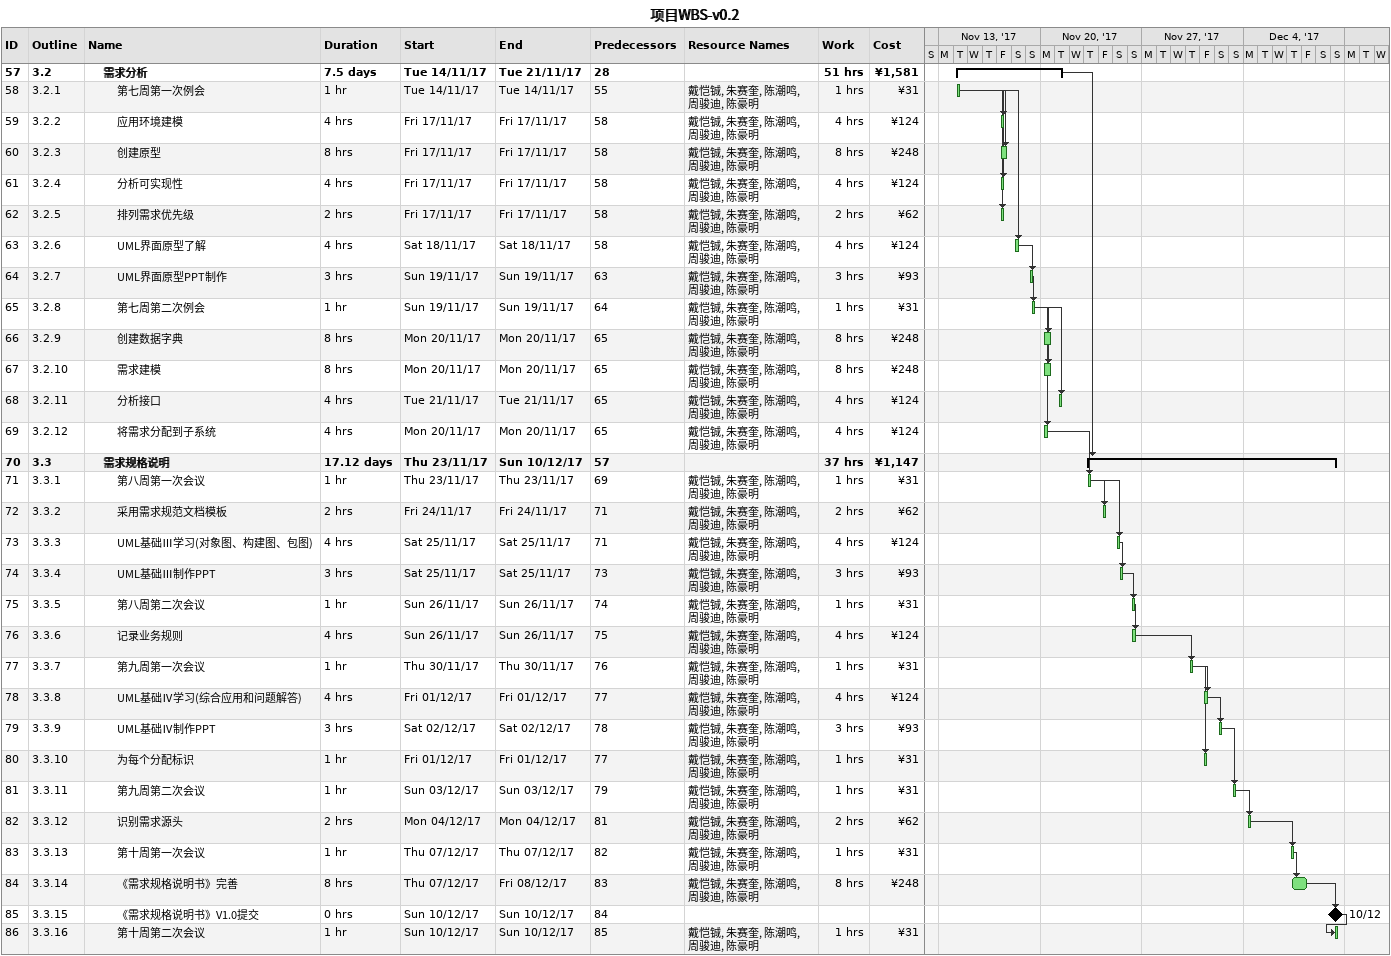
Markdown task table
项目WBS-v0.2

| ID | WBS | Task | Duration | Start | Finish | Predecessors | Resources | Work (h) | Cost (¥) |
|---|---|---|---|---|---|---|---|---|---|
| 57 | 3.2 | **需求分析** | 7.5d | 2017-11-14 | 2017-11-21 | 28 |  | 51 | 1581 |
| 58 | 3.2.1 | 第七周第一次例会 | 1h | 2017-11-14 | 2017-11-14 | 55 | 戴恺铖, 朱赛奎, 陈潮鸣, 周骏迪, 陈豪明 | 1 | 31 |
| 59 | 3.2.2 | 应用环境建模 | 4h | 2017-11-17 | 2017-11-17 | 58 | 戴恺铖, 朱赛奎, 陈潮鸣, 周骏迪, 陈豪明 | 4 | 124 |
| 60 | 3.2.3 | 创建原型 | 8h | 2017-11-17 | 2017-11-17 | 58 | 戴恺铖, 朱赛奎, 陈潮鸣, 周骏迪, 陈豪明 | 8 | 248 |
| 61 | 3.2.4 | 分析可实现性 | 4h | 2017-11-17 | 2017-11-17 | 58 | 戴恺铖, 朱赛奎, 陈潮鸣, 周骏迪, 陈豪明 | 4 | 124 |
| 62 | 3.2.5 | 排列需求优先级 | 2h | 2017-11-17 | 2017-11-17 | 58 | 戴恺铖, 朱赛奎, 陈潮鸣, 周骏迪, 陈豪明 | 2 | 62 |
| 63 | 3.2.6 | UML界面原型了解 | 4h | 2017-11-18 | 2017-11-18 | 58 | 戴恺铖, 朱赛奎, 陈潮鸣, 周骏迪, 陈豪明 | 4 | 124 |
| 64 | 3.2.7 | UML界面原型PPT制作 | 3h | 2017-11-19 | 2017-11-19 | 63 | 戴恺铖, 朱赛奎, 陈潮鸣, 周骏迪, 陈豪明 | 3 | 93 |
| 65 | 3.2.8 | 第七周第二次例会 | 1h | 2017-11-19 | 2017-11-19 | 64 | 戴恺铖, 朱赛奎, 陈潮鸣, 周骏迪, 陈豪明 | 1 | 31 |
| 66 | 3.2.9 | 创建数据字典 | 8h | 2017-11-20 | 2017-11-20 | 65 | 戴恺铖, 朱赛奎, 陈潮鸣, 周骏迪, 陈豪明 | 8 | 248 |
| 67 | 3.2.10 | 需求建模 | 8h | 2017-11-20 | 2017-11-20 | 65 | 戴恺铖, 朱赛奎, 陈潮鸣, 周骏迪, 陈豪明 | 8 | 248 |
| 68 | 3.2.11 | 分析接口 | 4h | 2017-11-21 | 2017-11-21 | 65 | 戴恺铖, 朱赛奎, 陈潮鸣, 周骏迪, 陈豪明 | 4 | 124 |
| 69 | 3.2.12 | 将需求分配到子系统 | 4h | 2017-11-20 | 2017-11-20 | 65 | 戴恺铖, 朱赛奎, 陈潮鸣, 周骏迪, 陈豪明 | 4 | 124 |
| 70 | 3.3 | **需求规格说明** | 17.12d | 2017-11-23 | 2017-12-10 | 57 |  | 37 | 1147 |
| 71 | 3.3.1 | 第八周第一次会议 | 1h | 2017-11-23 | 2017-11-23 | 69 | 戴恺铖, 朱赛奎, 陈潮鸣, 周骏迪, 陈豪明 | 1 | 31 |
| 72 | 3.3.2 | 采用需求规范文档模板 | 2h | 2017-11-24 | 2017-11-24 | 71 | 戴恺铖, 朱赛奎, 陈潮鸣, 周骏迪, 陈豪明 | 2 | 62 |
| 73 | 3.3.3 | UML基础Ⅲ学习(对象图、构建图、包图) | 4h | 2017-11-25 | 2017-11-25 | 71 | 戴恺铖, 朱赛奎, 陈潮鸣, 周骏迪, 陈豪明 | 4 | 124 |
| 74 | 3.3.4 | UML基础Ⅲ制作PPT | 3h | 2017-11-25 | 2017-11-25 | 73 | 戴恺铖, 朱赛奎, 陈潮鸣, 周骏迪, 陈豪明 | 3 | 93 |
| 75 | 3.3.5 | 第八周第二次会议 | 1h | 2017-11-26 | 2017-11-26 | 74 | 戴恺铖, 朱赛奎, 陈潮鸣, 周骏迪, 陈豪明 | 1 | 31 |
| 76 | 3.3.6 | 记录业务规则 | 4h | 2017-11-26 | 2017-11-26 | 75 | 戴恺铖, 朱赛奎, 陈潮鸣, 周骏迪, 陈豪明 | 4 | 124 |
| 77 | 3.3.7 | 第九周第一次会议 | 1h | 2017-11-30 | 2017-11-30 | 76 | 戴恺铖, 朱赛奎, 陈潮鸣, 周骏迪, 陈豪明 | 1 | 31 |
| 78 | 3.3.8 | UML基础Ⅳ学习(综合应用和问题解答) | 4h | 2017-12-01 | 2017-12-01 | 77 | 戴恺铖, 朱赛奎, 陈潮鸣, 周骏迪, 陈豪明 | 4 | 124 |
| 79 | 3.3.9 | UML基础Ⅳ制作PPT | 3h | 2017-12-02 | 2017-12-02 | 78 | 戴恺铖, 朱赛奎, 陈潮鸣, 周骏迪, 陈豪明 | 3 | 93 |
| 80 | 3.3.10 | 为每个分配标识 | 1h | 2017-12-01 | 2017-12-01 | 77 | 戴恺铖, 朱赛奎, 陈潮鸣, 周骏迪, 陈豪明 | 1 | 31 |
| 81 | 3.3.11 | 第九周第二次会议 | 1h | 2017-12-03 | 2017-12-03 | 79 | 戴恺铖, 朱赛奎, 陈潮鸣, 周骏迪, 陈豪明 | 1 | 31 |
| 82 | 3.3.12 | 识别需求源头 | 2h | 2017-12-04 | 2017-12-04 | 81 | 戴恺铖, 朱赛奎, 陈潮鸣, 周骏迪, 陈豪明 | 2 | 62 |
| 83 | 3.3.13 | 第十周第一次会议 | 1h | 2017-12-07 | 2017-12-07 | 82 | 戴恺铖, 朱赛奎, 陈潮鸣, 周骏迪, 陈豪明 | 1 | 31 |
| 84 | 3.3.14 | 《需求规格说明书》完善 | 8h | 2017-12-07 | 2017-12-08 | 83 | 戴恺铖, 朱赛奎, 陈潮鸣, 周骏迪, 陈豪明 | 8 | 248 |
| 85 | 3.3.15 | 《需求规格说明书》V1.0提交 | 0h | 2017-12-10 | 2017-12-10 | 84 |  |  |  |
| 86 | 3.3.16 | 第十周第二次会议 | 1h | 2017-12-10 | 2017-12-10 | 85 | 戴恺铖, 朱赛奎, 陈潮鸣, 周骏迪, 陈豪明 | 1 | 31 |
